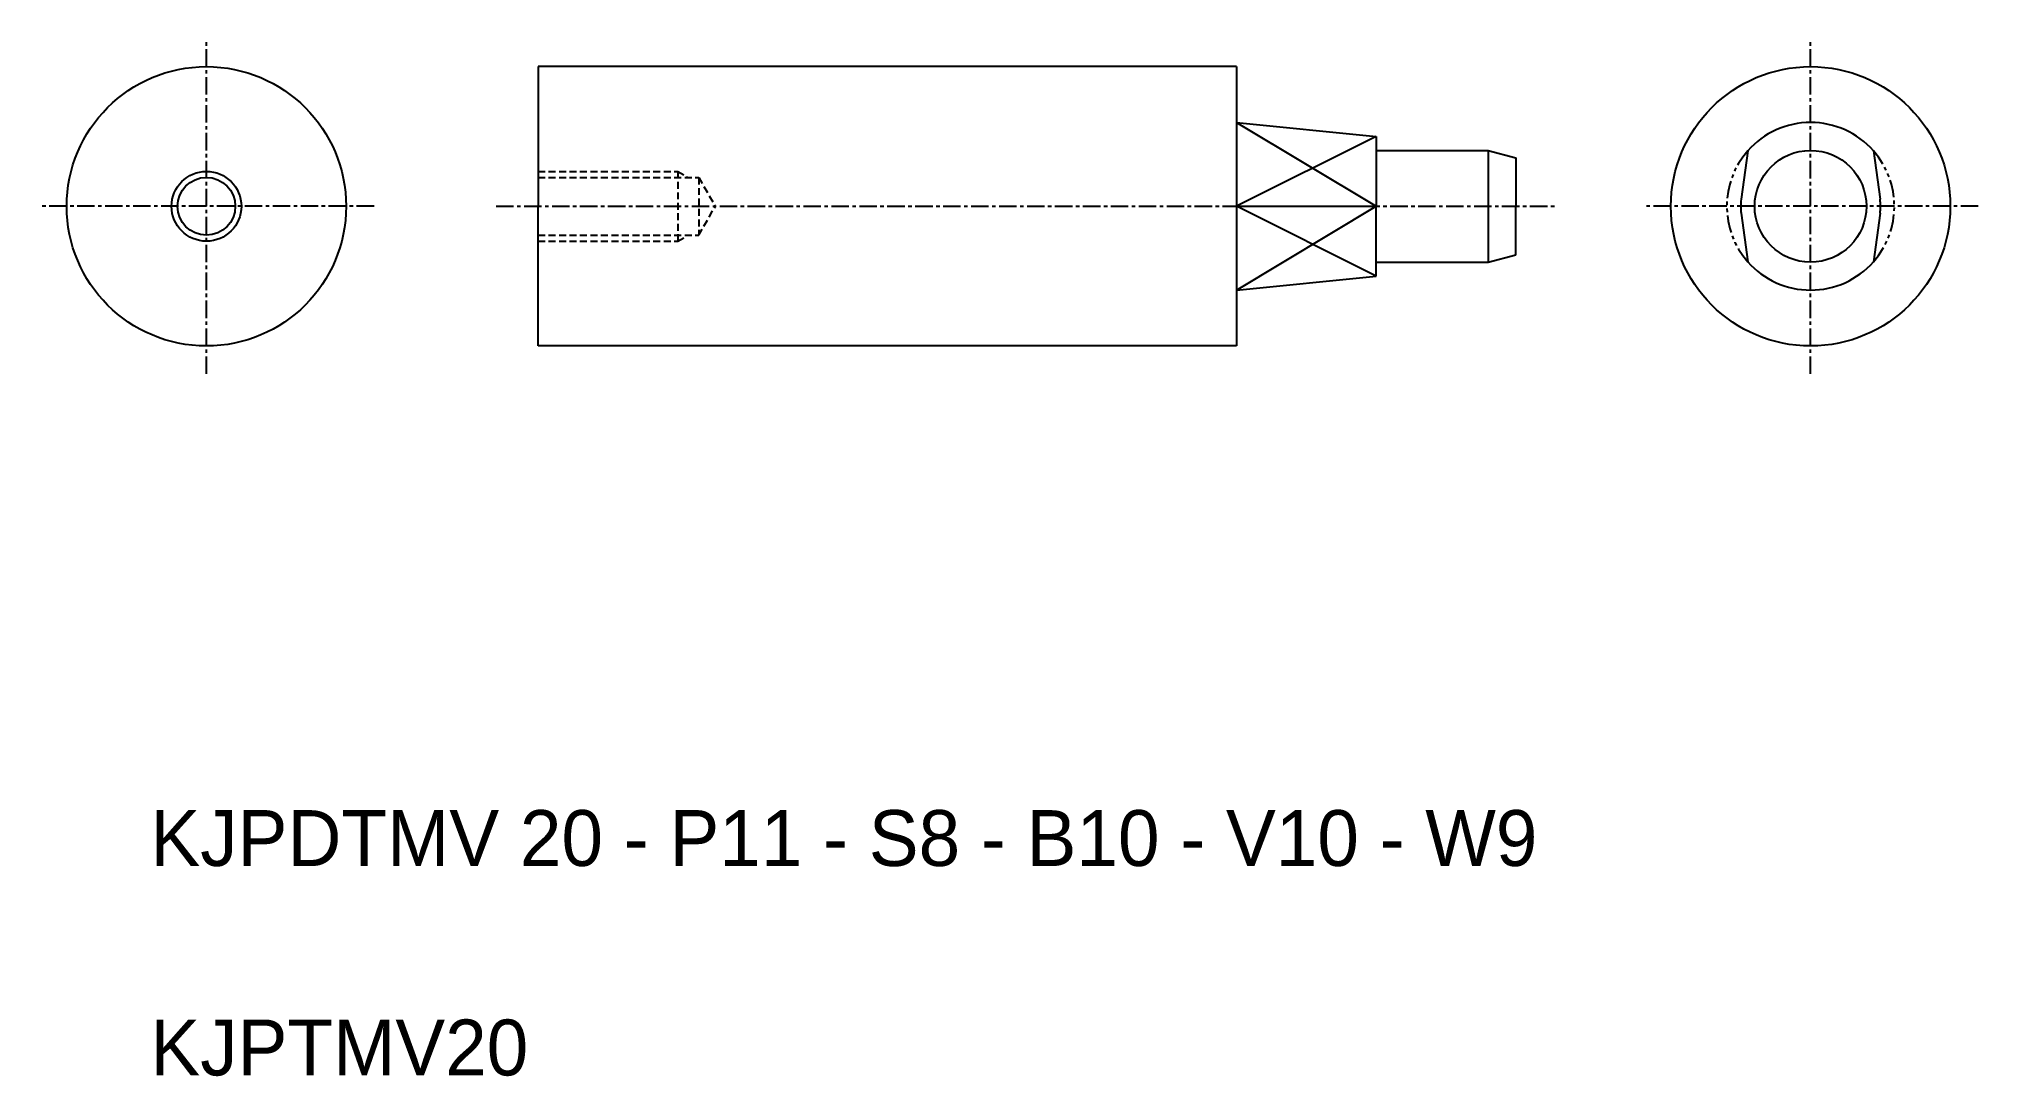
# Model space of a CAD drawing. Extents: x 104 to 243, y 10 to 84.
import ezdxf

# ---------------------------------------------------------------- set-up
doc = ezdxf.new("R2010")
doc.units = 0
for name, pattern in [('CENTER', [2, 1.25, -0.25, 0.25, -0.25]), ('DASHED', [0.75, 0.5, -0.25]), ('PHANTOM', [2.5, 1.25, -0.25, 0.25, -0.25, 0.25, -0.25])]:
    doc.linetypes.add(name, pattern=pattern)
doc.layers.get('0').update_dxf_attribs({"linetype": 'CONTINUOUS'})
doc.layers.add('CENTER', color=1, linetype='CENTER')

msp = doc.modelspace()

# ---------------------------------------------------------------- linework, layer by layer
at = {"color": 7, "linetype": 'CONTINUOUS'}
for p, q in [((190, 82.24), (140, 82.24)), ((140, 82.24), (140, 72.24)), ((190, 82.24), (190, 62.24)), ((190, 78.24), (200, 77.24)), ((200, 77.24), (200, 76.24)), ((200, 76.24), (200, 72.24)), ((200, 76.24), (208, 76.24)), ((208, 76.24), (208, 68.24)), ((208, 76.24), (210, 75.7)), ((210, 75.7), (210, 72.24)), ((226.59, 76.21), (226.11, 72.74)), ((235.59, 76.21), (236.06, 72.74)), ((140, 62.24), (140, 72.24)), ((190, 72.24), (200, 72.24)), ((200, 68.24), (200, 72.24)), ((210, 68.77), (210, 72.24)), ((226.11, 71.74), (226.59, 68.27)), ((236.06, 71.74), (235.59, 68.27)), ((200, 67.24), (200, 68.24)), ((200, 68.24), (208, 68.24)), ((208, 68.24), (210, 68.77)), ((190, 66.24), (200, 67.24)), ((190, 62.24), (140, 62.24))]:
    msp.add_line(p, q, dxfattribs=at)
at = {"color": 3, "linetype": 'CONTINUOUS'}
for p, q in [((190, 78.24), (200, 72.24)), ((200, 77.24), (190, 72.24)), ((200, 67.24), (190, 72.24)), ((190, 66.24), (200, 72.24))]:
    msp.add_line(p, q, dxfattribs=at)
at = {"color": 3, "linetype": 'DASHED'}
for p, q in [((140, 74.74), (150, 74.74)), ((140, 74.3), (151.5, 74.3)), ((150, 74.74), (150, 69.74)), ((150, 74.74), (150.66, 74.36)), ((151.5, 74.3), (152.69, 72.24)), ((151.5, 74.3), (151.5, 70.17)), ((151.5, 70.17), (152.69, 72.24)), ((140, 70.17), (151.5, 70.17)), ((140, 69.74), (150, 69.74)), ((150, 69.74), (150.66, 70.12))]:
    msp.add_line(p, q, dxfattribs=at)
at = {"color": 7, "linetype": 'CONTINUOUS'}
for centre, radius in [((116.26, 72.24), 10), ((231.09, 72.24), 10), ((231.09, 72.24), 4), ((116.26, 72.24), 2.07)]:
    msp.add_circle(centre, radius, dxfattribs=at)
at = {"color": 3, "linetype": 'CONTINUOUS'}
msp.add_circle((116.26, 72.24), 2.5, dxfattribs=at)
at = {"color": 7, "linetype": 'CONTINUOUS'}
for radius, start, end in [(6, 41.4096, 138.5904), (5, 174.2608, 185.7392), (5, 354.2608, 5.7392), (6, 221.4096, 318.5904)]:
    msp.add_arc((231.09, 72.24), radius, start, end, dxfattribs=at)
at = {"color": 3, "linetype": 'PHANTOM'}
for start, end in [(138.5904, 221.4096), (318.5904, 41.4096)]:
    msp.add_arc((231.09, 72.24), 6, start, end, dxfattribs=at)
at = {"layer": 'CENTER', "color": 1, "linetype": 'CENTER'}
for p, q in [((116.26, 60.24), (116.26, 84.24)), ((231.09, 60.24), (231.09, 84.24)), ((128.26, 72.24), (104.26, 72.24)), ((137, 72.24), (213, 72.24)), ((243.09, 72.24), (219.09, 72.24))]:
    msp.add_line(p, q, dxfattribs=at)

# ---------------------------------------------------------------- texts
at = {"color": 7, "linetype": 'CONTINUOUS'}
for s, p in [('KJPDTMV 20 - P11 - S8 - B10 - V10 - W9', (112.25, 25)), ('KJPTMV20', (112.25, 10))]:
    msp.add_text(s, height=4, dxfattribs=at).set_placement(p)

doc.saveas('drawing.dxf')
